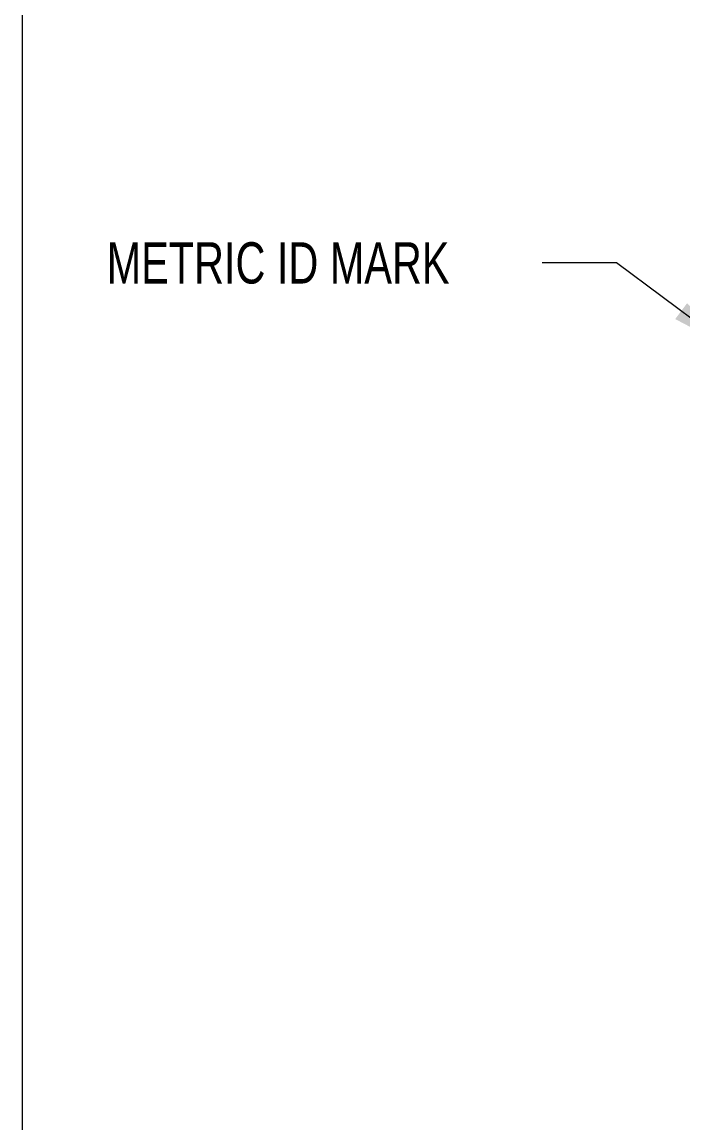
# Model space of a CAD drawing. Header units: millimetres. Extents: x 2 to 278, y 1 to 215.
# Drawn here: x 1.6 to 35.5, y 30.8 to 87.3 of the extents above; entities that cross this region are included whole.
import ezdxf

# ---------------------------------------------------------------- set-up
doc = ezdxf.new("R2010")
doc.units = ezdxf.units.MM
doc.styles.add('SLDTEXTSTYLE0', font='TXT', dxfattribs={"width": 0.75})
doc.dimstyles.new('SLDDIMSTYLE4', dxfattribs={"dimtxt": 2.116667, "dimasz": 3.175, "dimexe": 0, "dimexo": 0.0625, "dimgap": 0.529167, "dimtad": 0, "dimtih": 1, "dimtoh": 1, "dimdec": 1, "dimlfac": 2, "dimrnd": 1e-09, "dimzin": 12, "dimdsep": 46, "dimtxsty": 'SLDTEXTSTYLE0', "dimsah": 1, "dimcen": 0, "dimadec": 0, "dimazin": 3, "dimtfac": 1, "dimtdec": 1, "dimtofl": 0, "dimtmove": 0, "dimatfit": 3, "dimfxl": 1, "dimfrac": 2, "dimtolj": 1, "dimtzin": 12, "dimarcsym": 0})

# ---------------------------------------------------------------- blocks, each defined once
blk = doc.blocks.new('_D_30')
at = {"color": 7, "linetype": 'Continuous', "lineweight": 0}
for p, q in [((32.049, 74.938), (28.239, 74.938)), ((37.913, 70.553), (32.049, 74.938))]:
    blk.add_line(p, q, dxfattribs=at)
at = {"color": 7, "linetype": 'Continuous', "lineweight": 18}
blk.add_solid([(37.913, 70.553), (35.675, 72.861), (35.066, 72.048)], dxfattribs=at)
at = {"color": 7, "linetype": 'Continuous', "lineweight": 18, "insert": (5.92, 75.985), "char_height": 2.11667, "attachment_point": 1, "style": 'SLDTEXTSTYLE0'}
blk.add_mtext('METRIC ID MARK', dxfattribs=at)

msp = doc.modelspace()

# ---------------------------------------------------------------- linework, layer by layer
at = {"color": 7, "linetype": 'Continuous', "lineweight": 18}
msp.add_line((1.579, 214.645), (1.579, 0.903), dxfattribs=at)

# ---------------------------------------------------------------- dimensions: what is measured, and where the dimension line sits
dim = msp.add_diameter_dim_2p(p1=(38.549, 70.078), p2=(37.913, 70.553), text='METRIC ID MARK', dimstyle='SLDDIMSTYLE4', override={"dimpost": '<>'}, dxfattribs=at)
dim.commit()
dim.dimension.update_dxf_attribs({"geometry": '_D_30', "text_midpoint": (17.079, 74.938), "dimtype": 163})

doc.saveas('drawing.dxf')
